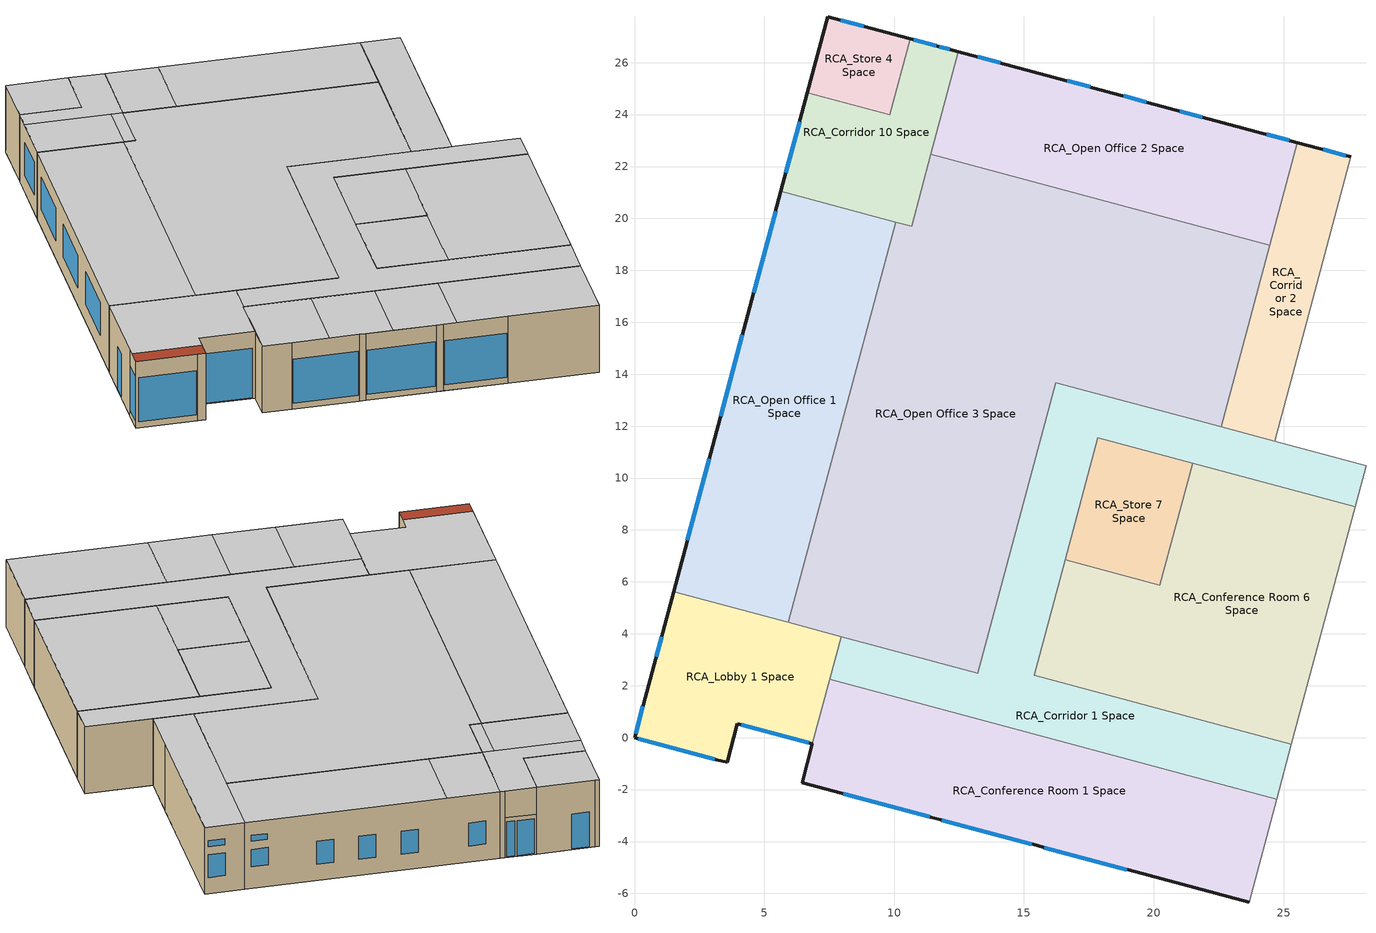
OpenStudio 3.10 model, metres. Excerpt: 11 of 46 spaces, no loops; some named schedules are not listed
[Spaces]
RCA_Conference Room 1 Space
 floor ground (RCA_Conference Room 1_1_0 Base_CZ12-SlabOnOrBelowGradeF073): 7.52,2.25 24.74,-2.36 23.67,-6.34 6.45,-1.73 z0
 wall outside (Base_CZ12-NonresMetalFrameWallU055): 6.85,-0.23 6.45,-1.73 7.99,-2.14 11.41,-3.06 11.79,-3.16 15.36,-4.11 15.74,-4.22 19.01,-5.09 23.67,-6.34 z0:3.99
 wall to RCA_Lobby 1 Space (NACM_Interior Wall): 7.52,2.25 6.85,-0.23 z0:3.99
 wall to RCA_Corridor 1 Space (NACM_Interior Wall): 24.74,-2.36 7.52,2.25 z0:3.99
 wall to RCA_Conference Room 5 Space (NACM_Interior Wall): 23.67,-6.34 24.74,-2.36 z0:3.99
 window (Base_AllCZ_FixedWindowU34): 8.04,-2.15 11.36,-3.04 / 15.79,-4.23 18.96,-5.08 / 11.84,-3.17 15.31,-4.1 z0.36:3
 ceiling to RCA_Conference Room 2 Space: 16.42,-4.4 17.48,-0.42 14.22,0.46 13.15,-3.52 z3.99; 23.67,-6.34 24.74,-2.36 17.48,-0.42 16.42,-4.4 z3.99; 9.9,-2.65 10.96,1.33 7.52,2.25 6.45,-1.73 z3.99; 13.15,-3.52 14.22,0.46 10.96,1.33 9.9,-2.65 z3.99
RCA_Lobby 1 Space
 floor ground (RCA_Lobby 1_1_328 Base_CZ12-SlabOnOrBelowGradeF073): 1.51,5.62 7.96,3.89 6.85,-0.23 3.97,0.54 3.57,-0.96 0,0 z0
 wall outside (Base_CZ12-NonresMetalFrameWallU055): 1.51,5.62 0.33,1.25 0,0 3.15,-0.84 3.57,-0.96 3.97,0.54 6.85,-0.23 z0:3.99
 wall to RCA_Corridor 1 Space: 7.52,2.25 7.96,3.89 z0:3.99
 wall to RCA_Open Office 1 Space (NACM_Interior Wall): 5.92,4.44 1.51,5.62 z0:3.99
 wall to RCA_Open Office 3 Space (NACM_Interior Wall): 7.96,3.89 5.92,4.44 z0:3.99
 window (Base_AllCZ_FixedWindowU34): 0.15,-0.04 3.1,-0.83 / 0.32,1.2 0.04,0.15 z0.36:3; 1.04,3.89 0.83,3.11 z0.05:2.57; 4.11,0.5 6.71,-0.2 z0.05:3
 ceiling to RCA_Conference Room 4 Space: 6.85,-0.23 7.96,3.89 1.51,5.62 0.21,0.77 3.77,-0.19 3.97,0.54 z3.99
 roof outside (Base_CZ12-FlatNonresWoodFramingAndOtherRoofU028): 3.57,-0.96 3.77,-0.19 0.21,0.77 0,0 z3.99
RCA_Corridor 1 Space
 floor ground (RCA_Corridor 1_1_503 Base_CZ12-SlabOnOrBelowGradeF073): 16.23,13.67 28.18,10.47 27.75,8.89 17.85,11.55 15.39,2.4 25.3,-0.26 24.74,-2.36 7.52,2.25 7.96,3.89 13.23,2.48 z0
 wall to RCA_Conference Room 6 Space: 21.5,10.57 27.75,8.89 / 25.3,-0.26 19.05,1.42 15.39,2.4 16.59,6.85 z0:3.99
 wall to RCA_Open Office 3 Space (NACM_Interior Wall): 22.6,11.97 16.23,13.67 13.23,2.48 7.96,3.89 z0:3.99
 wall to RCA_Corridor 2 Space (NACM_Interior Wall): 24.66,11.41 22.6,11.97 z0:3.99
 wall to RCA_IT Room 1 Space (NACM_Interior Wall): 28.18,10.47 24.66,11.41 z0:3.99
 wall to RCA_Corridor 3 Space (NACM_Interior Wall): 27.75,8.89 28.18,10.47 / 24.74,-2.36 25.3,-0.26 z0:3.99
 wall to RCA_Store 7 Space (NACM_Interior Wall): 16.59,6.85 17.85,11.55 21.5,10.57 z0:3.99
 ceiling to RCA_Corridor 4 Space: 24.74,-2.36 25.3,-0.26 15.39,2.4 17.85,11.55 27.75,8.89 28.18,10.47 16.23,13.67 13.23,2.48 7.96,3.89 7.52,2.25 z3.99
RCA_Conference Room 6 Space
 floor ground (RCA_Conference Room 6_1_456 Base_CZ12-SlabOnOrBelowGradeF073): 21.5,10.57 27.75,8.89 25.3,-0.26 19.05,1.42 z0
 floor ground (RCA_Conference Room 6_1_462 Base_CZ12-SlabOnOrBelowGradeF073): 16.59,6.85 20.24,5.87 19.05,1.42 15.39,2.4 z0
 wall to RCA_Store 7 Space (NACM_Interior Wall): 21.5,10.57 20.24,5.87 16.59,6.85 z0:3.99
 wall to RCA_Open Office 7 Space (NACM_Interior Wall): 25.3,-0.26 27.75,8.89 z0:3.99
 ceiling to RCA_Conference Room 3 Space: 25.3,-0.26 27.75,8.89 21.5,10.57 19.05,1.42 z3.99; 19.05,1.42 20.24,5.87 16.59,6.85 15.39,2.4 z3.99
RCA_Store 7 Space
 floor ground (RCA_Store 7_1_467 Base_CZ12-SlabOnOrBelowGradeF073): 17.85,11.55 21.5,10.57 20.24,5.87 16.59,6.85 z0
 ceiling to RCA_Store 2 Space: 20.24,5.87 21.5,10.57 17.85,11.55 16.59,6.85 z3.99
RCA_Open Office 3 Space
 floor ground (RCA_Open Office 3_1_77 Base_CZ12-SlabOnOrBelowGradeF073): 11.42,22.47 24.47,18.97 22.6,11.97 16.23,13.67 13.23,2.48 5.92,4.44 10.06,19.86 10.67,19.7 z0
 wall to RCA_Corridor 10 Space: 11.42,22.47 10.67,19.7 10.06,19.86 z0:3.99
 wall to RCA_Corridor 2 Space: 22.6,11.97 24.47,18.97 z0:3.99
 wall to RCA_Open Office 1 Space: 10.06,19.86 5.92,4.44 z0:3.99
 wall to RCA_Open Office 2 Space: 24.47,18.97 11.42,22.47 z0:3.99
 ceiling to RCA_Open Office 6 Space: 13.23,2.48 16.23,13.67 22.6,11.97 24.47,18.97 11.42,22.47 10.67,19.7 10.06,19.86 5.92,4.44 z3.99
RCA_Corridor 2 Space
 floor ground (RCA_Corridor 2_1_114 Base_CZ12-SlabOnOrBelowGradeF073): 25.53,22.92 27.59,22.37 24.66,11.41 22.6,11.97 z0
 wall outside (Base_CZ12-NonresMetalFrameWallU055): 27.59,22.37 25.53,22.92 z0:3.99
 wall to RCA_Store 5 Space (NACM_Interior Wall): 25.35,14 27.59,22.37 z0:3.99
 wall to RCA_IT Room 1 Space (NACM_Interior Wall): 24.66,11.41 25.35,14 z0:3.99
 wall to RCA_Open Office 2 Space (NACM_Interior Wall): 25.53,22.92 24.47,18.97 z0:3.99
 window (Base_AllCZ_FixedWindowU34): 27.4,22.42 26.53,22.66 z0.97:2.34
 window (Base_AllCZ_FixedWindowU34_Clerestory): 27.4,22.42 26.57,22.65 z2.82:3.18
 ceiling to RCA_Corridor 5 Space: 24.66,11.41 27.59,22.37 25.53,22.92 22.6,11.97 z3.99
RCA_Corridor 10 Space
 floor ground (RCA_Corridor 10_1_341 Base_CZ12-SlabOnOrBelowGradeF073): 10.62,26.92 12.47,26.42 10.67,19.7 5.64,21.04 6.66,24.85 9.84,24 z0
 wall outside (Base_CZ12-NonresMetalFrameWallU055): 12.26,26.48 10.62,26.92 z0:2.39; 6.66,24.85 5.64,21.04 / 12.47,26.42 12.26,26.48 z0:3.99; 12.26,26.48 10.62,26.92 z2.39:3.99
 wall to RCA_Open Office 1 Space (NACM_Interior Wall): 5.64,21.04 10.06,19.86 z0:3.99
 wall to RCA_Store 4 Space (NACM_Interior Wall): 10.62,26.92 9.84,24 6.66,24.85 z0:3.99
 wall to RCA_Open Office 2 Space (NACM_Interior Wall): 11.42,22.47 12.47,26.42 z0:3.99
 window (Base_AllCZ_FixedWindowU34): 11.63,26.65 10.75,26.89 / 12.15,26.51 11.73,26.62 z0.05:2.13; 6.36,23.73 5.83,21.77 z1.04:2.97
 ceiling to Huddle 1 Space: 11.42,22.47 12.47,26.42 10.62,26.92 9.84,24 6.66,24.85 6.38,23.82 z3.99
 ceiling to RCA_Open Office 4 Space: 10.06,19.86 10.8,22.63 6.38,23.82 5.64,21.04 z3.99
 ceiling to RCA_Open Office 6 Space: 10.67,19.7 11.42,22.47 10.8,22.63 10.06,19.86 z3.99
RCA_Open Office 1 Space
 floor ground (RCA_Open Office 1_1_64 Base_CZ12-SlabOnOrBelowGradeF073): 5.64,21.04 10.06,19.86 5.92,4.44 1.51,5.62 z0
 wall outside (Base_CZ12-NonresMetalFrameWallU055): 5.64,21.04 1.51,5.62 z0:3.99
 window (Base_AllCZ_FixedWindowU34): 2.88,10.75 2.04,7.61 / 4.16,15.51 3.32,12.37 / 5.43,20.27 4.59,17.13 z1.04:2.97
 ceiling to RCA_Open Office 4 Space: 5.92,4.44 10.06,19.86 5.64,21.04 1.51,5.62 z3.99
RCA_Store 4 Space
 floor ground (RCA_Store 4_1_355 Base_CZ12-SlabOnOrBelowGradeF073): 7.44,27.77 10.62,26.92 9.84,24 6.66,24.85 z0
 wall outside (Base_CZ12-NonresMetalFrameWallU055): 10.62,26.92 7.65,27.72 7.44,27.77 6.66,24.85 z0:3.99
 window (Base_AllCZ_FixedWindowU34): 8.83,27.4 7.95,27.64 z0.05:2.13
 ceiling to Huddle 1 Space: 9.84,24 10.62,26.92 7.44,27.77 6.66,24.85 z3.99
RCA_Open Office 2 Space
 floor ground (RCA_Open Office 2_1_70 Base_CZ12-SlabOnOrBelowGradeF073): 12.47,26.42 25.53,22.92 24.47,18.97 11.42,22.47 z0
 wall outside (Base_CZ12-NonresMetalFrameWallU055): 25.53,22.92 12.47,26.42 z0:3.99
 window (Base_AllCZ_FixedWindowU34): 21.87,23.9 21,24.14 / 14.1,25.99 13.23,26.22 / 17.55,25.06 16.68,25.3 / 19.71,24.48 18.84,24.72 z0.97:2.34; 25.22,23.01 24.35,23.24 z1.3:2.34
 window (Base_AllCZ_FixedWindowU34_Clerestory): 25.22,23.01 24.38,23.23 z2.82:3.18
 ceiling to Huddle 1 Space: 14.16,21.73 15.22,25.69 12.47,26.42 11.42,22.47 z3.99
 ceiling to RCA_Open Office 5 Space: 24.47,18.97 25.53,22.92 15.22,25.69 14.16,21.73 z3.99
[Site]
LOS ANGELES USC: Latitude {deg}=38.69; Longitude {deg}=-121.6; Time Zone {hr}=-8; Elevation {m}=54.5592; Terrain=Suburbs
[SizingPeriod:DesignDay] Barometric Pressure {Pa}=100663; Wind Speed {m/s}=0.6; Rain Indicator=No; Snow Indicator=No; Day of Month=21; Daylight Saving Time Indicator=No; Humidity Condition Type=Wetbulb; Dry-Bulb Temperature Range Modifier Type=DefaultMultipliers
Name | Maximum Dry-Bulb Temperature {C} | Daily Dry-Bulb Temperature Range {deltaC} | Wind Direction {deg} | Sky Clearness | Month | Day Type | Wetbulb or DewPoint at Maximum Dry-Bulb {C} | Solar Model Indicator | ASHRAE Clear Sky Optical Depth for Beam Irradiance | ASHRAE Clear Sky Optical Depth for Diffuse Irradiance
LOS ANGELES USC Ann Htg 99.6% Condns DB | 6.2 | 0 | 20 | 0 | 12 | WinterDesignDay | 6.2 | ASHRAEClearSky
LOS ANGELES USC  June .4% Condns DB=>MCWB | 32.3 | 8.2 | 260 |  | 6 | SummerDesignDay | 20.7 | ASHRAETau | 0.405 | 2.324
LOS ANGELES USC  July .4% Condns DB=>MCWB | 33.8 | 9.2 | 260 |  | 7 | SummerDesignDay | 22.1 | ASHRAETau | 0.402 | 2.401
LOS ANGELES USC  August .4% Condns DB=>MCWB | 33.7 | 9.6 | 260 |  | 8 | SummerDesignDay | 21.2 | ASHRAETau | 0.383 | 2.433
[Site:WaterMainsTemperature]
Calculation Method=Schedule; Temperature Schedule=WaterMainCZ09
[Building]
CustomLabClassroom: North Axis {deg}=0
[Material]
Name | Roughness | Thickness {m} | Conductivity {W/m-K} | Density {kg/m3} | Specific Heat {J/kg-K} | Thermal Absorptance | Solar Absorptance | Visible Absorptance
Stucco - 7/8 in. | MediumRough | 0.022352 | 0.700948 | 1855.1 | 837.36 | 0.9 | 0.7 | 0.8
Compliance Insulation R14.60 | Smooth | 0.0591861 | 0.0230188 | 16.0185 | 1130.436
Compliance Insulation R1.41 | Smooth | 0.00571591 | 0.0230188 | 16.0185 | 1130.436
Compliance Insulation R0.02 | Smooth | 8.10768e-05 | 0.0230188 | 16.0185 | 1130.436
Air - Metal Wall Framing - 16 or 24 in. OC; Air - Metal Wall Framing - 16 or 24 in. OC 1 | Smooth | 0.1397 | 1.22017 | 1.28148 | 1004.832
Gypsum Board - 1/2 in. | Smooth | 0.0127 | 0.158656 | 640.739 | 1130.436 | 0.9 | 0.7 | 0.8
Gypsum Board - 5/8 in. | MediumRough | 0.016002 | 0.158656 | 640.739 | 1130.436 | 0.9 | 0.7 | 0.8
Metal Standing Seam - 1/16 in. | MediumRough | 0.0015875 | 2.21534 | 7820.53 | 502.416 | 0.75 | 0.37 | 0.75
Compliance Insulation R34.93 | Smooth | 0.141601 | 0.0230188 | 16.0185 | 1130.436 | 0.9 | 0.7 | 0.8
Compliance Insulation Int wall | Smooth | 0.0182423 | 0.0230188 | 16.0185 | 1130.436 | 0.9 | 0.7 | 0.8
[Construction]
Base_CZ12-NonresMetalFrameWallU055: Stucco - 7/8 in., Compliance Insulation R14.60, Compliance Insulation R1.41, Compliance Insulation R0.02, Compliance Insulation R0.02, Air - Metal Wall Framing - 16 or 24 in. OC, Gypsum Board - 1/2 in.
NACM_Interior Wall: Gypsum Board - 5/8 in., Air - Metal Wall Framing - 16 or 24 in. OC 1, Compliance Insulation Int wall
Base_CZ12-FlatNonresWoodFramingAndOtherRoofU028: Metal Standing Seam - 1/16 in., Compliance Insulation R34.93
Base_AllCZ_FixedWindowU34: Base_AllCZ_FixedWindowU34 Material
Base_AllCZ_FixedWindowU34_Clerestory: Base_AllCZ_FixedWindowU34_Clerestory Material
[WindowMaterial:SimpleGlazingSystem] U-Factor {W/m2-K}=1.93061; Solar Heat Gain Coefficient=0.22
Name | Visible Transmittance
Base_AllCZ_FixedWindowU34 Material | 0.42
Base_AllCZ_FixedWindowU34_Clerestory Material | 0.001
[Construction:FfactorGroundFloor] F-Factor {W/m-K}=1.26344
Name | Area {m2} | PerimeterExposed {m}
RCA_Conference Room 1_1_0 Base_CZ12-SlabOnOrBelowGradeF073 | 73.4401 | 19.3734
RCA_Conference Room 6_1_456 Base_CZ12-SlabOnOrBelowGradeF073 | 61.3303 | 0
RCA_Conference Room 6_1_462 Base_CZ12-SlabOnOrBelowGradeF073 | 17.446 | 0
RCA_Corridor 1_1_503 Base_CZ12-SlabOnOrBelowGradeF073 | 76.479 | 0
RCA_Corridor 10_1_341 Base_CZ12-SlabOnOrBelowGradeF073 | 26.3365 | 7.55639
RCA_Corridor 2_1_114 Base_CZ12-SlabOnOrBelowGradeF073 | 24.2034 | 2.13361
RCA_Lobby 1_1_328 Base_CZ12-SlabOnOrBelowGradeF073 | 34.2546 | 14.0477
RCA_Open Office 1_1_64 Base_CZ12-SlabOnOrBelowGradeF073 | 73.0014 | 15.967
RCA_Open Office 2_1_70 Base_CZ12-SlabOnOrBelowGradeF073 | 55.3581 | 13.5194
RCA_Store 4_1_355 Base_CZ12-SlabOnOrBelowGradeF073 | 9.95628 | 6.31637
RCA_Open Office 3_1_77 Base_CZ12-SlabOnOrBelowGradeF073 | 188.459 | 0
RCA_Store 7_1_467 Base_CZ12-SlabOnOrBelowGradeF073 | 18.3878 | 0
[Space] Building Story=Ground Floor
Name | Thermal Zone | Design Specification Outdoor Air Object
RCA_Conference Room 1 Space | L1_ZN09 N Conf Room | L1_ZN09 N Conf Room Design Specification Outdoor Air
RCA_Conference Room 6 Space; RCA_Store 7 Space | L2_ZN13 Core Conf Room | L2_ZN13 Core Conf Room Design Specification Outdoor Air
RCA_Corridor 1 Space; RCA_Corridor 10 Space | L1_ZN08 NE Corridor | L1_ZN08 NE Corridor Design Specification Outdoor Air
RCA_Corridor 2 Space; RCA_Store 4 Space | L1_ZN04_South Corridor | L1_ZN04_South Corridor Design Specification Outdoor Air
RCA_Lobby 1 Space | L1_ZN13 Lobby NW | L1_ZN13 Lobby NW Design Specification Outdoor Air
RCA_Open Office 1 Space | L1_ZN03_South Open Office | L1_ZN03_South Open Office Design Specification Outdoor Air
RCA_Open Office 2 Space | L1_ZN01_SE_Open Office | L1_ZN01_SE_Open Office Design Specification Outdoor Air
RCA_Open Office 3 Space | L1_ZN02 Core_Open Office | L1_ZN02 Core_Open Office Design Specification Outdoor Air
[ThermalZone] Multiplier=1; Use Ideal Air Loads=No
Name | Primary Daylighting Control | Fraction of Zone Controlled by Primary Daylighting Control | Secondary Daylighting Control | Fraction of Zone Controlled by Secondary Daylighting Control | Thermostat
L1_ZN09 N Conf Room | Daylighting Control 6 | 0.638868 | Daylighting Control 7 | 0.239854 | L1_ZN09 N Conf Room Thermostat
L2_ZN13 Core Conf Room |  |  |  |  | L2_ZN13 Core Conf Room Thermostat
L1_ZN08 NE Corridor | Daylighting Control 8 | 0.114064 | Daylighting Control 9 | 0.108379 | L1_ZN08 NE Corridor Thermostat
L1_ZN04_South Corridor |  |  |  |  | L1_ZN04_South Corridor Thermostat
L1_ZN13 Lobby NW | Daylighting Control 12 | 0.808629 |  |  | L1_ZN13 Lobby NW Thermostat
L1_ZN03_South Open Office | Daylighting Control 13 | 0.626378 | Daylighting Control 14 | 0.136107 | L1_ZN03_South Open Office Thermostat
L1_ZN02 Core_Open Office |  |  |  |  | L1_ZN02 Core_Open Office Thermostat
L1_ZN01_SE_Open Office | Daylighting Control 22 | 0.549484 | Daylighting Control 23 | 0.410159 | L1_ZN01_SE_Open Office Thermostat
[BuildingStory]
Ground Floor
[People:Definition] Number of People Calculation Method=People/Area; Fraction Radiant=0.3
Name | People per Space Floor Area {person/m2} | Sensible Heat Fraction
RCA_Conference Room 1 Space People Definition; RCA_Conference Room 6 Space People Definition; RCA_Store 4 Space People Definition; RCA_Store 7 Space People Definition | 0.0538196 | 0.555556
RCA_Corridor 1 Space People Definition; RCA_Corridor 10 Space People Definition; RCA_Corridor 2 Space People Definition | 0.0538196 | 0.5
RCA_Lobby 1 Space People Definition | 0.355209 | 0.5
RCA_Open Office 1 Space People Definition; RCA_Open Office 2 Space People Definition; RCA_Open Office 3 Space People Definition | 0.269098 | 0.555556
[People] Multiplier=1
Name | People Definition | Space or SpaceType | Number of People Schedule | Activity Level Schedule
RCA_Conference Room 1 Space People | RCA_Conference Room 1 Space People Definition | RCA_Conference Room 1 Space | SchoolOccupancy | RCA_Conference Room 1 Space People Activity Level
RCA_Conference Room 6 Space People | RCA_Conference Room 6 Space People Definition | RCA_Conference Room 6 Space | SchoolOccupancy | RCA_Conference Room 6 Space People Activity Level
RCA_Corridor 1 Space People | RCA_Corridor 1 Space People Definition | RCA_Corridor 1 Space | SchoolOccupancy | RCA_Corridor 1 Space People Activity Level
RCA_Corridor 10 Space People | RCA_Corridor 10 Space People Definition | RCA_Corridor 10 Space | SchoolOccupancy | RCA_Corridor 10 Space People Activity Level
RCA_Corridor 2 Space People | RCA_Corridor 2 Space People Definition | RCA_Corridor 2 Space | SchoolOccupancy | RCA_Corridor 2 Space People Activity Level
RCA_Lobby 1 Space People | RCA_Lobby 1 Space People Definition | RCA_Lobby 1 Space | SchoolOccupancy | RCA_Lobby 1 Space People Activity Level
RCA_Open Office 1 Space People | RCA_Open Office 1 Space People Definition | RCA_Open Office 1 Space | LabOccupancy | RCA_Open Office 1 Space People Activity Level
RCA_Open Office 2 Space People | RCA_Open Office 2 Space People Definition | RCA_Open Office 2 Space | LabOccupancy | RCA_Open Office 2 Space People Activity Level
RCA_Store 4 Space People | RCA_Store 4 Space People Definition | RCA_Store 4 Space | SchoolOccupancy | RCA_Store 4 Space People Activity Level
RCA_Open Office 3 Space People | RCA_Open Office 3 Space People Definition | RCA_Open Office 3 Space | LabOccupancy | RCA_Open Office 3 Space People Activity Level
RCA_Store 7 Space People | RCA_Store 7 Space People Definition | RCA_Store 7 Space | SchoolOccupancy | RCA_Store 7 Space People Activity Level
[SpaceInfiltration:DesignFlowRate] Schedule=SchoolInfiltration; Design Flow Rate Calculation Method=Flow/ExteriorWallArea; Flow per Exterior Surface Area {m3/s-m2}=0.00119482; Constant Term Coefficient=0; Temperature Term Coefficient=0; Velocity Term Coefficient=0.224052; Velocity Squared Term Coefficient=0; Density Basis=Outdoor
Name | Space or SpaceType
RCA_Conference Room 1 Space Space Infiltration Design Flow Rate 1 | RCA_Conference Room 1 Space
RCA_Conference Room 6 Space Space Infiltration Design Flow Rate 1 | RCA_Conference Room 6 Space
RCA_Corridor 1 Space Space Infiltration Design Flow Rate 1 | RCA_Corridor 1 Space
RCA_Corridor 10 Space Space Infiltration Design Flow Rate 1 | RCA_Corridor 10 Space
RCA_Corridor 2 Space Space Infiltration Design Flow Rate 1 | RCA_Corridor 2 Space
RCA_Lobby 1 Space Space Infiltration Design Flow Rate 1 | RCA_Lobby 1 Space
RCA_Open Office 1 Space Space Infiltration Design Flow Rate 1 | RCA_Open Office 1 Space
RCA_Open Office 2 Space Space Infiltration Design Flow Rate 1 | RCA_Open Office 2 Space
RCA_Store 4 Space Space Infiltration Design Flow Rate 1 | RCA_Store 4 Space
RCA_Open Office 3 Space Space Infiltration Design Flow Rate 1 | RCA_Open Office 3 Space
RCA_Store 7 Space Space Infiltration Design Flow Rate 1 | RCA_Store 7 Space
[Lights:Definition] Design Level Calculation Method=Watts/Area; Fraction Radiant=0.97; Return Air Fraction=0
Name | Watts per Space Floor Area {W/m2}
RCA_Conference Room 1 Space Regulated Lights Definition; RCA_Conference Room 6 Space Regulated Lights Definition | 6.99654
RCA_Corridor 1 Space Regulated Lights Definition; RCA_Corridor 10 Space Regulated Lights Definition; RCA_Corridor 2 Space Regulated Lights Definition; RCA_Store 4 Space Regulated Lights Definition; RCA_Store 7 Space Regulated Lights Definition | 4.30556
RCA_Lobby 1 Space Regulated Lights Definition | 7.53474
RCA_Open Office 1 Space Regulated Lights Definition; RCA_Open Office 2 Space Regulated Lights Definition; RCA_Open Office 3 Space Regulated Lights Definition | 9.68752
[Lights] Fraction Replaceable=1
Name | Lights Definition | Space or SpaceType | Schedule
RCA_Conference Room 1 Space Regulated Lights | RCA_Conference Room 1 Space Regulated Lights Definition | RCA_Conference Room 1 Space | SchoolLights
RCA_Conference Room 6 Space Regulated Lights | RCA_Conference Room 6 Space Regulated Lights Definition | RCA_Conference Room 6 Space | SchoolLights
RCA_Corridor 1 Space Regulated Lights | RCA_Corridor 1 Space Regulated Lights Definition | RCA_Corridor 1 Space | SchoolLights
RCA_Corridor 10 Space Regulated Lights | RCA_Corridor 10 Space Regulated Lights Definition | RCA_Corridor 10 Space | SchoolLights
RCA_Corridor 2 Space Regulated Lights | RCA_Corridor 2 Space Regulated Lights Definition | RCA_Corridor 2 Space | SchoolLights
RCA_Lobby 1 Space Regulated Lights | RCA_Lobby 1 Space Regulated Lights Definition | RCA_Lobby 1 Space | SchoolLights
RCA_Open Office 1 Space Regulated Lights | RCA_Open Office 1 Space Regulated Lights Definition | RCA_Open Office 1 Space | LabLights
RCA_Open Office 2 Space Regulated Lights | RCA_Open Office 2 Space Regulated Lights Definition | RCA_Open Office 2 Space | LabLights
RCA_Store 4 Space Regulated Lights | RCA_Store 4 Space Regulated Lights Definition | RCA_Store 4 Space | SchoolLights
RCA_Open Office 3 Space Regulated Lights | RCA_Open Office 3 Space Regulated Lights Definition | RCA_Open Office 3 Space | LabLights
RCA_Store 7 Space Regulated Lights | RCA_Store 7 Space Regulated Lights Definition | RCA_Store 7 Space | SchoolLights
[ElectricEquipment:Definition] Design Level Calculation Method=Watts/Area; Fraction Latent=0
Name | Watts per Space Floor Area {W/m2} | Fraction Radiant | Fraction Lost
RCA_Conference Room 1 Space Recepticle Loads Definition; RCA_Conference Room 6 Space Recepticle Loads Definition | 16.1459 | 0.2 | 0
RCA_Lobby 1 Space Recepticle Loads Definition | 5.38196 | 0.2 | 0
RCA_Open Office 1 Space Recepticle Loads Definition; RCA_Open Office 2 Space Recepticle Loads Definition; RCA_Open Office 3 Space Recepticle Loads Definition | 21.5278 | 0.2 | 0
RCA_Open Office 1 Space Electric Equipment Loads Definition; RCA_Open Office 2 Space Electric Equipment Loads Definition; RCA_Open Office 3 Space Electric Equipment Loads Definition | 163.2 | 0.15 | 0.85
RCA_Open Office 1 Space Refrigeration Loads Definition; RCA_Open Office 2 Space Refrigeration Loads Definition; RCA_Open Office 3 Space Refrigeration Loads Definition | 3.01389 | 0 | 1
RCA_Store 4 Space Recepticle Loads Definition; RCA_Store 7 Space Recepticle Loads Definition | 2.15278 | 0.2 | 0
[ElectricEquipment]
Name | Electric Equipment Definition | Space or SpaceType | Schedule
RCA_Conference Room 1 Space Recepticle Loads | RCA_Conference Room 1 Space Recepticle Loads Definition | RCA_Conference Room 1 Space | SchoolReceptacle
RCA_Conference Room 6 Space Recepticle Loads | RCA_Conference Room 6 Space Recepticle Loads Definition | RCA_Conference Room 6 Space | SchoolReceptacle
RCA_Lobby 1 Space Recepticle Loads | RCA_Lobby 1 Space Recepticle Loads Definition | RCA_Lobby 1 Space | SchoolReceptacle
RCA_Open Office 1 Space Recepticle Loads | RCA_Open Office 1 Space Recepticle Loads Definition | RCA_Open Office 1 Space | LabReceptacle
RCA_Open Office 1 Space Electric Equipment Loads | RCA_Open Office 1 Space Electric Equipment Loads Definition | RCA_Open Office 1 Space | LabGasEquip
RCA_Open Office 1 Space Refrigeration Loads | RCA_Open Office 1 Space Refrigeration Loads Definition | RCA_Open Office 1 Space | LabRefrigeration
RCA_Open Office 2 Space Recepticle Loads | RCA_Open Office 2 Space Recepticle Loads Definition | RCA_Open Office 2 Space | LabReceptacle
RCA_Open Office 2 Space Electric Equipment Loads | RCA_Open Office 2 Space Electric Equipment Loads Definition | RCA_Open Office 2 Space | LabGasEquip
RCA_Open Office 2 Space Refrigeration Loads | RCA_Open Office 2 Space Refrigeration Loads Definition | RCA_Open Office 2 Space | LabRefrigeration
RCA_Store 4 Space Recepticle Loads | RCA_Store 4 Space Recepticle Loads Definition | RCA_Store 4 Space | SchoolReceptacle
RCA_Open Office 3 Space Recepticle Loads | RCA_Open Office 3 Space Recepticle Loads Definition | RCA_Open Office 3 Space | LabReceptacle
RCA_Open Office 3 Space Electric Equipment Loads | RCA_Open Office 3 Space Electric Equipment Loads Definition | RCA_Open Office 3 Space | LabGasEquip
RCA_Open Office 3 Space Refrigeration Loads | RCA_Open Office 3 Space Refrigeration Loads Definition | RCA_Open Office 3 Space | LabRefrigeration
RCA_Store 7 Space Recepticle Loads | RCA_Store 7 Space Recepticle Loads Definition | RCA_Store 7 Space | SchoolReceptacle
[ThermostatSetpoint:DualSetpoint]
Name | Heating Setpoint Temperature Schedule | Cooling Setpoint Temperature Schedule
L1_ZN09 N Conf Room Thermostat; L2_ZN13 Core Conf Room Thermostat; L1_ZN08 NE Corridor Thermostat; L1_ZN04_South Corridor Thermostat; L1_ZN13 Lobby NW Thermostat | SchoolHtgSetpt | SchoolClgSetpt
L1_ZN03_South Open Office Thermostat; L1_ZN02 Core_Open Office Thermostat; L1_ZN01_SE_Open Office Thermostat | LabHtgSetpt | LabClgSetpt
[DesignSpecification:OutdoorAir] Outdoor Air Method=Maximum
Name | Outdoor Air Flow per Person {m3/s-person} | Outdoor Air Flow per Floor Area {m3/s-m2}
L1_ZN09 N Conf Room Design Specification Outdoor Air; L2_ZN13 Core Conf Room Design Specification Outdoor Air; L1_ZN13 Lobby NW Design Specification Outdoor Air | 0.00707921 | 0.000762
L1_ZN08 NE Corridor Design Specification Outdoor Air; L1_ZN04_South Corridor Design Specification Outdoor Air | 0 | 0.000762
L1_ZN03_South Open Office Design Specification Outdoor Air; L1_ZN02 Core_Open Office Design Specification Outdoor Air; L1_ZN01_SE_Open Office Design Specification Outdoor Air | 0 | 0.006604
[Daylighting:Control] Position Z-Coordinate {m}=0.762; Lighting Control Type=Continuous; Minimum Input Power Fraction for Continuous Dimming Control=0.1; Minimum Light Output Fraction for Continuous Dimming Control=0.1
Name | Space | Position X-Coordinate {m} | Position Y-Coordinate {m} | Illuminance Setpoint {lux}
Daylighting Control 9 | RCA_Corridor 10 Space | 10.0835 | 22.6442 | 150
Daylighting Control 12 | RCA_Lobby 1 Space | 3.07549 | -0.102422 | 187.5
Daylighting Control 13 | RCA_Open Office 1 Space | 7.88222 | 17.9347 | 1125
Daylighting Control 14 | RCA_Open Office 1 Space | 9.35635 | 17.5404 | 1500
Daylighting Control 22 | RCA_Open Office 2 Space | 18.668 | 22.338 | 1125
Daylighting Control 23 | RCA_Open Office 2 Space | 18.2355 | 20.7212 | 1500
[Schedule:Day]
WaterMainCZ09Jan: 1, 0, 14.2778, 2, 0, 14.2778, 3, 0, 14.2778, 4, 0, 14.2778, 5, 0, 14.2778, 6, 0, 14.2778, 7, 0, 14.2778, 8, 0, 14.2778, 9, 0, 14.2778, 10, 0, 14.2778, 11, 0, 14.2778, 12, 0, 14.2778, 13, 0, 14.2778, 14, 0, 14.2778, 15, 0, 14.2778, 16, 0, 14.2778, 17, 0, 14.2778, 18, 0, 14.2778, 19, 0, 14.2778, 20, 0, 14.2778, 21, 0, 14.2778, 22, 0, 14.2778, 23, 0, 14.2778, 24, 0, 14.2778
WaterMainCZ09Feb: 1, 0, 14.2222, 2, 0, 14.2222, 3, 0, 14.2222, 4, 0, 14.2222, 5, 0, 14.2222, 6, 0, 14.2222, 7, 0, 14.2222, 8, 0, 14.2222, 9, 0, 14.2222, 10, 0, 14.2222, 11, 0, 14.2222, 12, 0, 14.2222, 13, 0, 14.2222, 14, 0, 14.2222, 15, 0, 14.2222, 16, 0, 14.2222, 17, 0, 14.2222, 18, 0, 14.2222, 19, 0, 14.2222, 20, 0, 14.2222, 21, 0, 14.2222, 22, 0, 14.2222, 23, 0, 14.2222, 24, 0, 14.2222
WaterMainCZ09Mar: 1, 0, 14.4444, 2, 0, 14.4444, 3, 0, 14.4444, 4, 0, 14.4444, 5, 0, 14.4444, 6, 0, 14.4444, 7, 0, 14.4444, 8, 0, 14.4444, 9, 0, 14.4444, 10, 0, 14.4444, 11, 0, 14.4444, 12, 0, 14.4444, 13, 0, 14.4444, 14, 0, 14.4444, 15, 0, 14.4444, 16, 0, 14.4444, 17, 0, 14.4444, 18, 0, 14.4444, 19, 0, 14.4444, 20, 0, 14.4444, 21, 0, 14.4444, 22, 0, 14.4444, 23, 0, 14.4444, 24, 0, 14.4444
WaterMainCZ09Apr: 1, 0, 14.8333, 2, 0, 14.8333, 3, 0, 14.8333, 4, 0, 14.8333, 5, 0, 14.8333, 6, 0, 14.8333, 7, 0, 14.8333, 8, 0, 14.8333, 9, 0, 14.8333, 10, 0, 14.8333, 11, 0, 14.8333, 12, 0, 14.8333, 13, 0, 14.8333, 14, 0, 14.8333, 15, 0, 14.8333, 16, 0, 14.8333, 17, 0, 14.8333, 18, 0, 14.8333, 19, 0, 14.8333, 20, 0, 14.8333, 21, 0, 14.8333, 22, 0, 14.8333, 23, 0, 14.8333, 24, 0, 14.8333
WaterMainCZ09May: 1, 0, 14.9444, 2, 0, 14.9444, 3, 0, 14.9444, 4, 0, 14.9444, 5, 0, 14.9444, 6, 0, 14.9444, 7, 0, 14.9444, 8, 0, 14.9444, 9, 0, 14.9444, 10, 0, 14.9444, 11, 0, 14.9444, 12, 0, 14.9444, 13, 0, 14.9444, 14, 0, 14.9444, 15, 0, 14.9444, 16, 0, 14.9444, 17, 0, 14.9444, 18, 0, 14.9444, 19, 0, 14.9444, 20, 0, 14.9444, 21, 0, 14.9444, 22, 0, 14.9444, 23, 0, 14.9444, 24, 0, 14.9444
WaterMainCZ09Jun: 1, 0, 16.2222, 2, 0, 16.2222, 3, 0, 16.2222, 4, 0, 16.2222, 5, 0, 16.2222, 6, 0, 16.2222, 7, 0, 16.2222, 8, 0, 16.2222, 9, 0, 16.2222, 10, 0, 16.2222, 11, 0, 16.2222, 12, 0, 16.2222, 13, 0, 16.2222, 14, 0, 16.2222, 15, 0, 16.2222, 16, 0, 16.2222, 17, 0, 16.2222, 18, 0, 16.2222, 19, 0, 16.2222, 20, 0, 16.2222, 21, 0, 16.2222, 22, 0, 16.2222, 23, 0, 16.2222, 24, 0, 16.2222
WaterMainCZ09Jul: 1, 0, 16.8889, 2, 0, 16.8889, 3, 0, 16.8889, 4, 0, 16.8889, 5, 0, 16.8889, 6, 0, 16.8889, 7, 0, 16.8889, 8, 0, 16.8889, 9, 0, 16.8889, 10, 0, 16.8889, 11, 0, 16.8889, 12, 0, 16.8889, 13, 0, 16.8889, 14, 0, 16.8889, 15, 0, 16.8889, 16, 0, 16.8889, 17, 0, 16.8889, 18, 0, 16.8889, 19, 0, 16.8889, 20, 0, 16.8889, 21, 0, 16.8889, 22, 0, 16.8889, 23, 0, 16.8889, 24, 0, 16.8889
WaterMainCZ09Aug: 1, 0, 17.7222, 2, 0, 17.7222, 3, 0, 17.7222, 4, 0, 17.7222, 5, 0, 17.7222, 6, 0, 17.7222, 7, 0, 17.7222, 8, 0, 17.7222, 9, 0, 17.7222, 10, 0, 17.7222, 11, 0, 17.7222, 12, 0, 17.7222, 13, 0, 17.7222, 14, 0, 17.7222, 15, 0, 17.7222, 16, 0, 17.7222, 17, 0, 17.7222, 18, 0, 17.7222, 19, 0, 17.7222, 20, 0, 17.7222, 21, 0, 17.7222, 22, 0, 17.7222, 23, 0, 17.7222, 24, 0, 17.7222
WaterMainCZ09Sep: 1, 0, 18.0556, 2, 0, 18.0556, 3, 0, 18.0556, 4, 0, 18.0556, 5, 0, 18.0556, 6, 0, 18.0556, 7, 0, 18.0556, 8, 0, 18.0556, 9, 0, 18.0556, 10, 0, 18.0556, 11, 0, 18.0556, 12, 0, 18.0556, 13, 0, 18.0556, 14, 0, 18.0556, 15, 0, 18.0556, 16, 0, 18.0556, 17, 0, 18.0556, 18, 0, 18.0556, 19, 0, 18.0556, 20, 0, 18.0556, 21, 0, 18.0556, 22, 0, 18.0556, 23, 0, 18.0556, 24, 0, 18.0556
WaterMainCZ09Oct: 1, 0, 18, 2, 0, 18, 3, 0, 18, 4, 0, 18, 5, 0, 18, 6, 0, 18, 7, 0, 18, 8, 0, 18, 9, 0, 18, 10, 0, 18, 11, 0, 18, 12, 0, 18, 13, 0, 18, 14, 0, 18, 15, 0, 18, 16, 0, 18, 17, 0, 18, 18, 0, 18, 19, 0, 18, 20, 0, 18, 21, 0, 18, 22, 0, 18, 23, 0, 18, 24, 0, 18
WaterMainCZ09Nov: 1, 0, 16.2778, 2, 0, 16.2778, 3, 0, 16.2778, 4, 0, 16.2778, 5, 0, 16.2778, 6, 0, 16.2778, 7, 0, 16.2778, 8, 0, 16.2778, 9, 0, 16.2778, 10, 0, 16.2778, 11, 0, 16.2778, 12, 0, 16.2778, 13, 0, 16.2778, 14, 0, 16.2778, 15, 0, 16.2778, 16, 0, 16.2778, 17, 0, 16.2778, 18, 0, 16.2778, 19, 0, 16.2778, 20, 0, 16.2778, 21, 0, 16.2778, 22, 0, 16.2778, 23, 0, 16.2778, 24, 0, 16.2778
WaterMainCZ09Dec: 1, 0, 14.6111, 2, 0, 14.6111, 3, 0, 14.6111, 4, 0, 14.6111, 5, 0, 14.6111, 6, 0, 14.6111, 7, 0, 14.6111, 8, 0, 14.6111, 9, 0, 14.6111, 10, 0, 14.6111, 11, 0, 14.6111, 12, 0, 14.6111, 13, 0, 14.6111, 14, 0, 14.6111, 15, 0, 14.6111, 16, 0, 14.6111, 17, 0, 14.6111, 18, 0, 14.6111, 19, 0, 14.6111, 20, 0, 14.6111, 21, 0, 14.6111, 22, 0, 14.6111, 23, 0, 14.6111, 24, 0, 14.6111
SchoolOccupancySun; OffDay; LabReceptacleSun; LabReceptacleSat: 1, 0, 0, 2, 0, 0, 3, 0, 0, 4, 0, 0, 5, 0, 0, 6, 0, 0, 7, 0, 0, 8, 0, 0, 9, 0, 0, 10, 0, 0, 11, 0, 0, 12, 0, 0, 13, 0, 0, 14, 0, 0, 15, 0, 0, 16, 0, 0, 17, 0, 0, 18, 0, 0, 19, 0, 0, 20, 0, 0, 21, 0, 0, 22, 0, 0, 23, 0, 0, 24, 0, 0
SchoolOccupancyWD: 1, 0, 0, 2, 0, 0, 3, 0, 0, 4, 0, 0, 5, 0, 0, 6, 0, 0, 7, 0, 0, 8, 0, 0.05, 9, 0, 0.75, 10, 0, 0.9, 11, 0, 0.9, 12, 0, 0.8, 13, 0, 0.8, 14, 0, 0.8, 15, 0, 0.8, 16, 0, 0.45, 17, 0, 0.15, 18, 0, 0.05, 19, 0, 0.15, 20, 0, 0.2, 21, 0, 0.2, 22, 0, 0.1, 23, 0, 0, 24, 0, 0
SchoolOccupancySat: 1, 0, 0, 2, 0, 0, 3, 0, 0, 4, 0, 0, 5, 0, 0, 6, 0, 0, 7, 0, 0, 8, 0, 0, 9, 0, 0.1, 10, 0, 0.1, 11, 0, 0.1, 12, 0, 0.1, 13, 0, 0.1, 14, 0, 0, 15, 0, 0, 16, 0, 0, 17, 0, 0, 18, 0, 0, 19, 0, 0, 20, 0, 0, 21, 0, 0, 22, 0, 0, 23, 0, 0, 24, 0, 0
OnDay; SchoolInfiltrationSun: 1, 0, 1, 2, 0, 1, 3, 0, 1, 4, 0, 1, 5, 0, 1, 6, 0, 1, 7, 0, 1, 8, 0, 1, 9, 0, 1, 10, 0, 1, 11, 0, 1, 12, 0, 1, 13, 0, 1, 14, 0, 1, 15, 0, 1, 16, 0, 1, 17, 0, 1, 18, 0, 1, 19, 0, 1, 20, 0, 1, 21, 0, 1, 22, 0, 1, 23, 0, 1, 24, 0, 1
LabOccupancySun; LabOccupancySat: 1, 0, 0.05, 2, 0, 0.05, 3, 0, 0.05, 4, 0, 0.05, 5, 0, 0.05, 6, 0, 0.05, 7, 0, 0.05, 8, 0, 0.1, 9, 0, 0.1, 10, 0, 0.3, 11, 0, 0.3, 12, 0, 0.3, 13, 0, 0.3, 14, 0, 0.1, 15, 0, 0.1, 16, 0, 0.1, 17, 0, 0.1, 18, 0, 0.1, 19, 0, 0.05, 20, 0, 0.05, 21, 0, 0.05, 22, 0, 0.05, 23, 0, 0.05, 24, 0, 0.05
LabOccupancyWD: 1, 0, 0.05, 2, 0, 0.05, 3, 0, 0.05, 4, 0, 0.05, 5, 0, 0.05, 6, 0, 0.05, 7, 0, 0.05, 8, 0, 0.1, 9, 0, 0.2, 10, 0, 0.9, 11, 0, 0.9, 12, 0, 0.45, 13, 0, 0.45, 14, 0, 0.9, 15, 0, 0.9, 16, 0, 0.9, 17, 0, 0.9, 18, 0, 0.9, 19, 0, 0.3, 20, 0, 0.1, 21, 0, 0.1, 22, 0, 0.1, 23, 0, 0.05, 24, 0, 0.05
SchoolReceptacleSun; SchoolLightsSun: 1, 0, 0.05, 2, 0, 0.05, 3, 0, 0.05, 4, 0, 0.05, 5, 0, 0.05, 6, 0, 0.05, 7, 0, 0.05, 8, 0, 0.05, 9, 0, 0.05, 10, 0, 0.05, 11, 0, 0.05, 12, 0, 0.05, 13, 0, 0.05, 14, 0, 0.05, 15, 0, 0.05, 16, 0, 0.05, 17, 0, 0.05, 18, 0, 0.05, 19, 0, 0.05, 20, 0, 0.05, 21, 0, 0.05, 22, 0, 0.05, 23, 0, 0.05, 24, 0, 0.05
SchoolReceptacleWD: 1, 0, 0.05, 2, 0, 0.05, 3, 0, 0.05, 4, 0, 0.05, 5, 0, 0.05, 6, 0, 0.05, 7, 0, 0.05, 8, 0, 0.3, 9, 0, 0.85, 10, 0, 0.95, 11, 0, 0.95, 12, 0, 0.95, 13, 0, 0.8, 14, 0, 0.8, 15, 0, 0.8, 16, 0, 0.7, 17, 0, 0.5, 18, 0, 0.5, 19, 0, 0.35, 20, 0, 0.35, 21, 0, 0.35, 22, 0, 0.3, 23, 0, 0.05, 24, 0, 0.05
SchoolReceptacleSat; SchoolLightsSat: 1, 0, 0.05, 2, 0, 0.05, 3, 0, 0.05, 4, 0, 0.05, 5, 0, 0.05, 6, 0, 0.05, 7, 0, 0.05, 8, 0, 0.05, 9, 0, 0.15, 10, 0, 0.15, 11, 0, 0.15, 12, 0, 0.15, 13, 0, 0.15, 14, 0, 0.05, 15, 0, 0.05, 16, 0, 0.05, 17, 0, 0.05, 18, 0, 0.05, 19, 0, 0.05, 20, 0, 0.05, 21, 0, 0.05, 22, 0, 0.05, 23, 0, 0.05, 24, 0, 0.05
LabReceptacleWD: 1, 0, 0.2, 2, 0, 0.2, 3, 0, 0.2, 4, 0, 0.2, 5, 0, 0.2, 6, 0, 0.2, 7, 0, 0.3, 8, 0, 0.4, 9, 0, 0.5, 10, 0, 0.7, 11, 0, 0.8, 12, 0, 0.5, 13, 0, 0.6, 14, 0, 0.7, 15, 0, 0.9, 16, 0, 0.8, 17, 0, 0.5, 18, 0, 0.4, 19, 0, 0.3, 20, 0, 0.2, 21, 0, 0.2, 22, 0, 0.2, 23, 0, 0.2, 24, 0, 0.2
LabGasEquipSun; LabGasEquipSat: 1, 0, 0, 2, 0, 0, 3, 0, 0, 4, 0, 0, 5, 0, 0, 6, 0, 0, 7, 0, 0, 8, 0, 0.1, 9, 0, 0.1, 10, 0, 0.3, 11, 0, 0.3, 12, 0, 0.3, 13, 0, 0.3, 14, 0, 0.1, 15, 0, 0.1, 16, 0, 0.1, 17, 0, 0.1, 18, 0, 0.1, 19, 0, 0, 20, 0, 0, 21, 0, 0, 22, 0, 0, 23, 0, 0, 24, 0, 0
LabGasEquipWD: 1, 0, 0, 2, 0, 0, 3, 0, 0, 4, 0, 0, 5, 0, 0, 6, 0, 0, 7, 0, 0, 8, 0, 0.1, 9, 0, 0.2, 10, 0, 0.9, 11, 0, 0.9, 12, 0, 0.45, 13, 0, 0.45, 14, 0, 0.9, 15, 0, 0.9, 16, 0, 0.9, 17, 0, 0.9, 18, 0, 0.9, 19, 0, 0.1, 20, 0, 0.1, 21, 0, 0, 22, 0, 0, 23, 0, 0, 24, 0, 0
LabRefrigerationSun; LabRefrigerationWD; LabRefrigerationSat: 1, 0, 0.9, 2, 0, 0.9, 3, 0, 0.9, 4, 0, 0.9, 5, 0, 0.9, 6, 0, 0.9, 7, 0, 0.9, 8, 0, 0.9, 9, 0, 0.9, 10, 0, 0.9, 11, 0, 0.9, 12, 0, 0.9, 13, 0, 0.9, 14, 0, 0.9, 15, 0, 0.9, 16, 0, 0.9, 17, 0, 0.9, 18, 0, 0.9, 19, 0, 0.9, 20, 0, 0.9, 21, 0, 0.9, 22, 0, 0.9, 23, 0, 0.9, 24, 0, 0.9
SchoolInfiltrationWD: 1, 0, 1, 2, 0, 1, 3, 0, 1, 4, 0, 1, 5, 0, 1, 6, 0, 1, 7, 0, 0.25, 8, 0, 0.25, 9, 0, 0.25, 10, 0, 0.25, 11, 0, 0.25, 12, 0, 0.25, 13, 0, 0.25, 14, 0, 0.25, 15, 0, 0.25, 16, 0, 0.25, 17, 0, 0.25, 18, 0, 0.25, 19, 0, 0.25, 20, 0, 0.25, 21, 0, 0.25, 22, 0, 0.25, 23, 0, 1, 24, 0, 1
SchoolInfiltrationSat: 1, 0, 1, 2, 0, 1, 3, 0, 1, 4, 0, 1, 5, 0, 1, 6, 0, 1, 7, 0, 1, 8, 0, 0.25, 9, 0, 0.25, 10, 0, 0.25, 11, 0, 0.25, 12, 0, 0.25, 13, 0, 0.25, 14, 0, 1, 15, 0, 1, 16, 0, 1, 17, 0, 1, 18, 0, 1, 19, 0, 1, 20, 0, 1, 21, 0, 1, 22, 0, 1, 23, 0, 1, 24, 0, 1
SchoolLightsWD: 1, 0, 0.05, 2, 0, 0.05, 3, 0, 0.05, 4, 0, 0.05, 5, 0, 0.05, 6, 0, 0.05, 7, 0, 0.05, 8, 0, 0.3, 9, 0, 0.6, 10, 0, 0.65, 11, 0, 0.65, 12, 0, 0.65, 13, 0, 0.55, 14, 0, 0.55, 15, 0, 0.55, 16, 0, 0.5, 17, 0, 0.35, 18, 0, 0.35, 19, 0, 0.35, 20, 0, 0.35, 21, 0, 0.35, 22, 0, 0.3, 23, 0, 0.05, 24, 0, 0.05
LabLightsSun; LabLightsSat: 1, 0, 0.1, 2, 0, 0.1, 3, 0, 0.1, 4, 0, 0.1, 5, 0, 0.1, 6, 0, 0.1, 7, 0, 0.1, 8, 0, 0.1, 9, 0, 0.4, 10, 0, 0.4, 11, 0, 0.4, 12, 0, 0.4, 13, 0, 0.2, 14, 0, 0.2, 15, 0, 0.2, 16, 0, 0.2, 17, 0, 0.2, 18, 0, 0.1, 19, 0, 0.1, 20, 0, 0.1, 21, 0, 0.1, 22, 0, 0.1, 23, 0, 0.1, 24, 0, 0.1
LabLightsWD: 1, 0, 0.2, 2, 0, 0.2, 3, 0, 0.2, 4, 0, 0.2, 5, 0, 0.2, 6, 0, 0.2, 7, 0, 0.3, 8, 0, 0.5, 9, 0, 0.9, 10, 0, 0.9, 11, 0, 0.9, 12, 0, 0.9, 13, 0, 0.8, 14, 0, 0.9, 15, 0, 0.9, 16, 0, 0.9, 17, 0, 0.9, 18, 0, 0.9, 19, 0, 0.5, 20, 0, 0.5, 21, 0, 0.3, 22, 0, 0.3, 23, 0, 0.2, 24, 0, 0.2
SchoolHtgSetptSun: 1, 0, 15.5556, 2, 0, 15.5556, 3, 0, 15.5556, 4, 0, 15.5556, 5, 0, 15.5556, 6, 0, 15.5556, 7, 0, 15.5556, 8, 0, 15.5556, 9, 0, 15.5556, 10, 0, 15.5556, 11, 0, 15.5556, 12, 0, 15.5556, 13, 0, 15.5556, 14, 0, 15.5556, 15, 0, 15.5556, 16, 0, 15.5556, 17, 0, 15.5556, 18, 0, 15.5556, 19, 0, 15.5556, 20, 0, 15.5556, 21, 0, 15.5556, 22, 0, 15.5556, 23, 0, 15.5556, 24, 0, 15.5556
SchoolHtgSetptWD: 1, 0, 15.5556, 2, 0, 15.5556, 3, 0, 15.5556, 4, 0, 15.5556, 5, 0, 15.5556, 6, 0, 15.5556, 7, 0, 21.1111, 8, 0, 21.1111, 9, 0, 21.1111, 10, 0, 21.1111, 11, 0, 21.1111, 12, 0, 21.1111, 13, 0, 21.1111, 14, 0, 21.1111, 15, 0, 21.1111, 16, 0, 21.1111, 17, 0, 21.1111, 18, 0, 21.1111, 19, 0, 21.1111, 20, 0, 21.1111, 21, 0, 21.1111, 22, 0, 21.1111, 23, 0, 15.5556, 24, 0, 15.5556
SchoolHtgSetptSat: 1, 0, 15.5556, 2, 0, 15.5556, 3, 0, 15.5556, 4, 0, 15.5556, 5, 0, 15.5556, 6, 0, 15.5556, 7, 0, 15.5556, 8, 0, 21.1111, 9, 0, 21.1111, 10, 0, 21.1111, 11, 0, 21.1111, 12, 0, 21.1111, 13, 0, 21.1111, 14, 0, 15.5556, 15, 0, 15.5556, 16, 0, 15.5556, 17, 0, 15.5556, 18, 0, 15.5556, 19, 0, 15.5556, 20, 0, 15.5556, 21, 0, 15.5556, 22, 0, 15.5556, 23, 0, 15.5556, 24, 0, 15.5556
RCA_Conference Room 1 Space People Activity Level Default Day; RCA_Conference Room 6 Space People Activity Level Default Day; RCA_Open Office 1 Space People Activity Level Default Day; RCA_Open Office 2 Space People Activity Level Default Day; RCA_Store 4 Space People Activity Level Default Day; RCA_Open Office 3 Space People Activity Level Default Day; RCA_Store 7 Space People Activity Level Default Day: 24, 0, 131.882
RCA_Corridor 1 Space People Activity Level Default Day; RCA_Corridor 10 Space People Activity Level Default Day; RCA_Corridor 2 Space People Activity Level Default Day; RCA_Lobby 1 Space People Activity Level Default Day: 24, 0, 146.536
[Schedule:Week]
WaterMainCZ09JanWk: WaterMainCZ09Jan, WaterMainCZ09Jan, WaterMainCZ09Jan, WaterMainCZ09Jan, WaterMainCZ09Jan, WaterMainCZ09Jan, WaterMainCZ09Jan, WaterMainCZ09Jan, WaterMainCZ09Jan, WaterMainCZ09Jan, WaterMainCZ09Jan, WaterMainCZ09Jan
WaterMainCZ09FebWk: WaterMainCZ09Feb, WaterMainCZ09Feb, WaterMainCZ09Feb, WaterMainCZ09Feb, WaterMainCZ09Feb, WaterMainCZ09Feb, WaterMainCZ09Feb, WaterMainCZ09Feb, WaterMainCZ09Feb, WaterMainCZ09Feb, WaterMainCZ09Feb, WaterMainCZ09Feb
WaterMainCZ09MarWk: WaterMainCZ09Mar, WaterMainCZ09Mar, WaterMainCZ09Mar, WaterMainCZ09Mar, WaterMainCZ09Mar, WaterMainCZ09Mar, WaterMainCZ09Mar, WaterMainCZ09Mar, WaterMainCZ09Mar, WaterMainCZ09Mar, WaterMainCZ09Mar, WaterMainCZ09Mar
WaterMainCZ09AprWk: WaterMainCZ09Apr, WaterMainCZ09Apr, WaterMainCZ09Apr, WaterMainCZ09Apr, WaterMainCZ09Apr, WaterMainCZ09Apr, WaterMainCZ09Apr, WaterMainCZ09Apr, WaterMainCZ09Apr, WaterMainCZ09Apr, WaterMainCZ09Apr, WaterMainCZ09Apr
WaterMainCZ09MayWk: WaterMainCZ09May, WaterMainCZ09May, WaterMainCZ09May, WaterMainCZ09May, WaterMainCZ09May, WaterMainCZ09May, WaterMainCZ09May, WaterMainCZ09May, WaterMainCZ09May, WaterMainCZ09May, WaterMainCZ09May, WaterMainCZ09May
WaterMainCZ09JunWk: WaterMainCZ09Jun, WaterMainCZ09Jun, WaterMainCZ09Jun, WaterMainCZ09Jun, WaterMainCZ09Jun, WaterMainCZ09Jun, WaterMainCZ09Jun, WaterMainCZ09Jun, WaterMainCZ09Jun, WaterMainCZ09Jun, WaterMainCZ09Jun, WaterMainCZ09Jun
WaterMainCZ09JulWk: WaterMainCZ09Jul, WaterMainCZ09Jul, WaterMainCZ09Jul, WaterMainCZ09Jul, WaterMainCZ09Jul, WaterMainCZ09Jul, WaterMainCZ09Jul, WaterMainCZ09Jul, WaterMainCZ09Jul, WaterMainCZ09Jul, WaterMainCZ09Jul, WaterMainCZ09Jul
WaterMainCZ09AugWk: WaterMainCZ09Aug, WaterMainCZ09Aug, WaterMainCZ09Aug, WaterMainCZ09Aug, WaterMainCZ09Aug, WaterMainCZ09Aug, WaterMainCZ09Aug, WaterMainCZ09Aug, WaterMainCZ09Aug, WaterMainCZ09Aug, WaterMainCZ09Aug, WaterMainCZ09Aug
WaterMainCZ09SepWk: WaterMainCZ09Sep, WaterMainCZ09Sep, WaterMainCZ09Sep, WaterMainCZ09Sep, WaterMainCZ09Sep, WaterMainCZ09Sep, WaterMainCZ09Sep, WaterMainCZ09Sep, WaterMainCZ09Sep, WaterMainCZ09Sep, WaterMainCZ09Sep, WaterMainCZ09Sep
WaterMainCZ09OctWk: WaterMainCZ09Oct, WaterMainCZ09Oct, WaterMainCZ09Oct, WaterMainCZ09Oct, WaterMainCZ09Oct, WaterMainCZ09Oct, WaterMainCZ09Oct, WaterMainCZ09Oct, WaterMainCZ09Oct, WaterMainCZ09Oct, WaterMainCZ09Oct, WaterMainCZ09Oct
WaterMainCZ09NovWk: WaterMainCZ09Nov, WaterMainCZ09Nov, WaterMainCZ09Nov, WaterMainCZ09Nov, WaterMainCZ09Nov, WaterMainCZ09Nov, WaterMainCZ09Nov, WaterMainCZ09Nov, WaterMainCZ09Nov, WaterMainCZ09Nov, WaterMainCZ09Nov, WaterMainCZ09Nov
WaterMainCZ09DecWk: WaterMainCZ09Dec, WaterMainCZ09Dec, WaterMainCZ09Dec, WaterMainCZ09Dec, WaterMainCZ09Dec, WaterMainCZ09Dec, WaterMainCZ09Dec, WaterMainCZ09Dec, WaterMainCZ09Dec, WaterMainCZ09Dec, WaterMainCZ09Dec, WaterMainCZ09Dec
SchoolOccupancyWk: SchoolOccupancySun, SchoolOccupancyWD, SchoolOccupancyWD, SchoolOccupancyWD, SchoolOccupancyWD, SchoolOccupancyWD, SchoolOccupancySat, SchoolOccupancySun, OnDay, OffDay, SchoolOccupancySun, SchoolOccupancySun
LabOccupancyWk: LabOccupancySun, LabOccupancyWD, LabOccupancyWD, LabOccupancyWD, LabOccupancyWD, LabOccupancyWD, LabOccupancySat, LabOccupancySun, OnDay, OffDay, LabOccupancySun, LabOccupancySun
SchoolReceptacleWk: SchoolReceptacleSun, SchoolReceptacleWD, SchoolReceptacleWD, SchoolReceptacleWD, SchoolReceptacleWD, SchoolReceptacleWD, SchoolReceptacleSat, SchoolReceptacleSun, OnDay, OffDay, SchoolReceptacleSun, SchoolReceptacleSun
LabReceptacleWk: LabReceptacleSun, LabReceptacleWD, LabReceptacleWD, LabReceptacleWD, LabReceptacleWD, LabReceptacleWD, LabReceptacleSat, LabReceptacleSun, OnDay, OffDay, LabReceptacleSun, LabReceptacleSun
LabGasEquipWk: LabGasEquipSun, LabGasEquipWD, LabGasEquipWD, LabGasEquipWD, LabGasEquipWD, LabGasEquipWD, LabGasEquipSat, LabGasEquipSun, OnDay, OffDay, LabGasEquipSun, LabGasEquipSun
LabRefrigerationWk: LabRefrigerationSun, LabRefrigerationWD, LabRefrigerationWD, LabRefrigerationWD, LabRefrigerationWD, LabRefrigerationWD, LabRefrigerationSat, LabRefrigerationSun, LabRefrigerationWD, LabRefrigerationSun, LabRefrigerationSun, LabRefrigerationSun
SchoolInfiltrationWk: SchoolInfiltrationSun, SchoolInfiltrationWD, SchoolInfiltrationWD, SchoolInfiltrationWD, SchoolInfiltrationWD, SchoolInfiltrationWD, SchoolInfiltrationSat, SchoolInfiltrationSun, SchoolInfiltrationWD, SchoolInfiltrationWD, SchoolInfiltrationSun, SchoolInfiltrationSun
SchoolLightsWk: SchoolLightsSun, SchoolLightsWD, SchoolLightsWD, SchoolLightsWD, SchoolLightsWD, SchoolLightsWD, SchoolLightsSat, SchoolLightsSun, OnDay, OffDay, SchoolLightsSun, SchoolLightsSun
LabLightsWk: LabLightsSun, LabLightsWD, LabLightsWD, LabLightsWD, LabLightsWD, LabLightsWD, LabLightsSat, LabLightsSun, OnDay, OffDay, LabLightsSun, LabLightsSun
SchoolClgSetptWk: SchoolClgSetptSun, SchoolClgSetptWD, SchoolClgSetptWD, SchoolClgSetptWD, SchoolClgSetptWD, SchoolClgSetptWD, SchoolClgSetptSat, SchoolClgSetptSun, SchoolClgSetptWD, SchoolClgSetptWD, SchoolClgSetptSun, SchoolClgSetptSun
LabClgSetptWk: LabClgSetptSun, LabClgSetptWD, LabClgSetptWD, LabClgSetptWD, LabClgSetptWD, LabClgSetptWD, LabClgSetptSat, LabClgSetptSun, LabClgSetptWD, LabClgSetptWD, LabClgSetptSun, LabClgSetptSun
SchoolHtgSetptWk: SchoolHtgSetptSun, SchoolHtgSetptWD, SchoolHtgSetptWD, SchoolHtgSetptWD, SchoolHtgSetptWD, SchoolHtgSetptWD, SchoolHtgSetptSat, SchoolHtgSetptSun, SchoolHtgSetptWD, SchoolHtgSetptWD, SchoolHtgSetptSun, SchoolHtgSetptSun
LabHtgSetptWk: LabHtgSetptSun, LabHtgSetptWD, LabHtgSetptWD, LabHtgSetptWD, LabHtgSetptWD, LabHtgSetptWD, LabHtgSetptSat, LabHtgSetptSun, LabHtgSetptWD, LabHtgSetptWD, LabHtgSetptSun, LabHtgSetptSun
[Schedule:Year]
WaterMainCZ09: 1, 31, WaterMainCZ09JanWk, 2, 28, WaterMainCZ09FebWk, 3, 31, WaterMainCZ09MarWk, 4, 30, WaterMainCZ09AprWk, 5, 31, WaterMainCZ09MayWk, 6, 30, WaterMainCZ09JunWk, 7, 31, WaterMainCZ09JulWk, 8, 31, WaterMainCZ09AugWk, 9, 30, WaterMainCZ09SepWk, 10, 31, WaterMainCZ09OctWk, 11, 30, WaterMainCZ09NovWk, 12, 31, WaterMainCZ09DecWk
SchoolOccupancy: 12, 31, SchoolOccupancyWk
LabOccupancy: 12, 31, LabOccupancyWk
SchoolReceptacle: 12, 31, SchoolReceptacleWk
LabReceptacle: 12, 31, LabReceptacleWk
LabGasEquip: 12, 31, LabGasEquipWk
LabRefrigeration: 12, 31, LabRefrigerationWk
SchoolInfiltration: 12, 31, SchoolInfiltrationWk
SchoolLights: 12, 31, SchoolLightsWk
LabLights: 12, 31, LabLightsWk
SchoolClgSetpt: 12, 31, SchoolClgSetptWk
LabClgSetpt: 12, 31, LabClgSetptWk
SchoolHtgSetpt: 12, 31, SchoolHtgSetptWk
LabHtgSetpt: 12, 31, LabHtgSetptWk
[Schedule:Ruleset]
Name | Default Day Schedule
RCA_Conference Room 1 Space People Activity Level | RCA_Conference Room 1 Space People Activity Level Default Day
RCA_Conference Room 6 Space People Activity Level | RCA_Conference Room 6 Space People Activity Level Default Day
RCA_Corridor 1 Space People Activity Level | RCA_Corridor 1 Space People Activity Level Default Day
RCA_Corridor 10 Space People Activity Level | RCA_Corridor 10 Space People Activity Level Default Day
RCA_Corridor 2 Space People Activity Level | RCA_Corridor 2 Space People Activity Level Default Day
RCA_Lobby 1 Space People Activity Level | RCA_Lobby 1 Space People Activity Level Default Day
RCA_Open Office 1 Space People Activity Level | RCA_Open Office 1 Space People Activity Level Default Day
RCA_Open Office 2 Space People Activity Level | RCA_Open Office 2 Space People Activity Level Default Day
RCA_Store 4 Space People Activity Level | RCA_Store 4 Space People Activity Level Default Day
RCA_Open Office 3 Space People Activity Level | RCA_Open Office 3 Space People Activity Level Default Day
RCA_Store 7 Space People Activity Level | RCA_Store 7 Space People Activity Level Default Day
